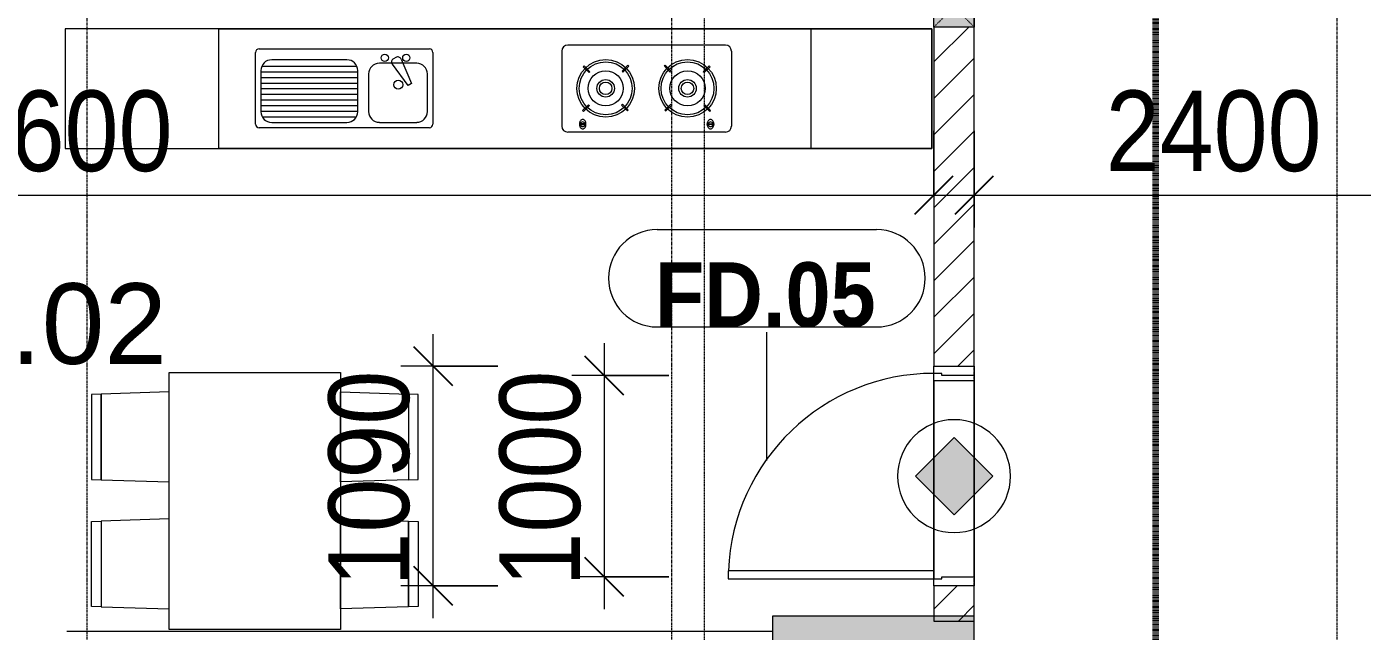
# Model space of a CAD drawing. Header units: millimetres. Extents: x 1591 to 239055, y -15958 to 83255.
# Drawn here: x 207632 to 214257, y 61837 to 64837 of the extents above; entities that cross this region are included whole.
import ezdxf

# ---------------------------------------------------------------- set-up
doc = ezdxf.new("R2010")
doc.units = ezdxf.units.MM
for name, pattern in [('1 NÉT CALL OUT', [6, 3, -3]), ('Dash', [6, 3, -3]), ('Dash Dot 3_16_', [7.9375, 4.7625, -1.5875, 0, -1.5875]), ('Grid Line', [22.225, 12.7, -3.175, 3.175, -3.175])]:
    doc.linetypes.add(name, pattern=pattern)
for name, color, linetype, lineweight in [('0-1', 250, 'Continuous', 5), ('A-ANNO-DIMS', 211, 'Continuous', 9), ('A-ANNO-DIMS-160', 211, 'Continuous', 9), ('A-ANNO-NOTE', 131, 'Continuous', 9), ('A-AREA-IDEN', 2, 'Continuous', 9), ('A-DETL-3', 90, '1 NÉT CALL OUT', 100), ('A-DETL-GENF-2', 1, 'Continuous', 9), ('A-DOOR-3', 1, 'Continuous', 9), ('A-DOOR-FRAM-1', 1, 'Continuous', 9), ('A-DOOR-IDEN', 31, 'Continuous', 9), ('A-FLOR-2', 9, 'Continuous', 9), ('A-WALL', 113, 'Continuous', 9), ('A-WALL-3', 113, 'Continuous', 18), ('A-WALL-PATT-2', 111, 'Continuous', 9), ('G-ANNO-SYMB-1', 111, 'Dash Dot 3_16_', 18), ('I-FURN', 30, 'Continuous', 9), ('I-FURN-1', 254, 'Continuous', 9), ('S-COLS', 52, 'Continuous', 9), ('S-COLS-1', 52, 'Continuous', 5), ('S-COLS-2', 250, 'Continuous', 18), ('S-COLS-5', 52, 'Continuous', 18), ('S-COLS-HDLN', 52, 'Dash', 9), ('S-GRID-1', 1, 'Grid Line', 9)]:
    doc.layers.add(name, color=color, linetype=linetype, lineweight=lineweight)
doc.styles.add('Arial_13', font='arial_0.ttf', dxfattribs={"height": 400})
doc.styles.add('Arial_B_5', font='arialbd_0.ttf', dxfattribs={"width": 0.9, "height": 320})
doc.styles.add('UTM Avo', font='UTM Avo.ttf', dxfattribs={"width": 0.9, "height": 400})
doc.dimstyles.new('1_Dim_chi_tiet_2_5', dxfattribs={"dimscale": 304.8, "dimtxt": 399.720379, "dimasz": 0.629921, "dimexe": 0.524934, "dimexo": 0.0625, "dimgap": 0.052493, "dimtad": 1, "dimdec": 0, "dimrnd": 5, "dimzin": 0, "dimdsep": 46, "dimtxsty": 'UTM Avo', "dimblk1": 'OBLIQUE', "dimblk2": 'OBLIQUE', "dimsah": 1, "dimcen": 0.09, "dimdle": 0.524934, "dimazin": 0, "dimtfac": 1, "dimtdec": 4, "dimtix": 1, "dimtmove": 0, "dimatfit": 3, "dimfxl": 1.049869, "dimfxlon": 1, "dimtvp": 1, "dimtolj": 1, "dimtzin": 0, "dimarcsym": 2})

# ---------------------------------------------------------------- blocks, each defined once
blk = doc.blocks.new('NCV_TKTC_KET CAU_rvt-1-TKCS_MB TẦNG 6-8')
at = {"layer": 'S-COLS-1'}
blk.add_hatch(color=256, dxfattribs=at).paths.add_polyline_path([(115758.7, 61561.9), (116452.6, 61561.9), (116452.6, 61911.9), (115452.6, 61911.9), (115452.6, 61561.9)])
at = {"layer": 'S-COLS-2'}
for p, q in [((116452.6, 61911.9), (115452.6, 61911.9)), ((115452.6, 61911.9), (115452.6, 61561.9)), ((116452.6, 61561.9), (116452.6, 61911.9))]:
    blk.add_line(p, q, dxfattribs=at)
blk = doc.blocks.new('HE BEP A - HE BEP A-V68-TKCS_MB TẦNG 6-8')
at = {"layer": 'I-FURN'}
for p, q in [((765.9, 605.3), (3.5, 605.3)), ((3.5, 605.3), (3.5, 11)), ((765.9, 11), (765.9, 605.3)), ((765.9, 605.3), (4303.5, 605.3)), ((765.9, 11), (765.9, 605.3)), ((3703.5, 605.3), (3703.5, 11)), ((4303.5, 605.3), (4303.5, 11)), ((948.4, 131.7), (948.4, 487.8)), ((965.9, 505.3), (1810.5, 505.3)), ((1828, 487.8), (1828, 131.7)), ((2467.5, 494.2), (2467.5, 122.2)), ((3279.1, 524.2), (2497.5, 524.2)), ((3309.1, 494.2), (3309.1, 122.2)), ((975, 397.7), (975, 193.3)), ((979.9, 419.9), (1450.3, 419.9)), ((1401.8, 451.1), (1028.4, 451.1)), ((1455.1, 193.3), (1455.1, 397.7)), ((1747.9, 434.2), (1562.5, 434.2)), ((1706.2, 324.4), (1627.3, 429.4)), ((1644.6, 463.3), (1632.2, 456.1)), ((1670.1, 454.1), (1721.6, 333.3)), ((2578, 421.2), (2573.6, 416.8)), ((2573.6, 416.8), (2602.8, 387.7)), ((2607.1, 392.1), (2578, 421.2)), ((2795.6, 424), (2766.5, 394.9)), ((2770.8, 390.5), (2800, 419.6)), ((2800, 419.6), (2795.6, 424)), ((2976.7, 419.6), (2981.1, 424)), ((3005.8, 390.5), (2976.7, 419.6)), ((2981.1, 424), (3010.2, 394.9)), ((3169.5, 392.1), (3198.6, 421.2)), ((3203, 416.8), (3173.9, 387.7)), ((3198.6, 421.2), (3203, 416.8)), ((975, 391.9), (1455.1, 391.9)), ((975, 363.9), (1455.1, 363.9)), ((975, 335.9), (1455.1, 335.9)), ((1509.1, 380.9), (1509.1, 194.2)), ((1721.6, 333.3), (1706.2, 324.4)), ((1801.3, 194.2), (1801.3, 380.9)), ((2602.8, 387.7), (2607.1, 392.1)), ((2766.5, 394.9), (2770.8, 390.5)), ((3010.2, 394.9), (3005.8, 390.5)), ((3173.9, 387.7), (3169.5, 392.1)), ((975, 307.9), (1455.1, 307.9)), ((975, 279.9), (1455.1, 279.9)), ((975, 251.9), (1455.1, 251.9)), ((975, 223.9), (1455.1, 223.9)), ((2570.9, 199.3), (2600, 228.4)), ((2575.3, 194.9), (2570.9, 199.3)), ((2604.4, 224), (2575.3, 194.9)), ((2600, 228.4), (2604.4, 224)), ((2763.7, 226.8), (2768.1, 231.2)), ((2792.8, 197.7), (2763.7, 226.8)), ((2768.1, 231.2), (2797.2, 202)), ((2797.2, 202), (2792.8, 197.7)), ((3008.5, 231.2), (2979.4, 202)), ((2979.4, 202), (2983.8, 197.7)), ((2983.8, 197.7), (3012.9, 226.8)), ((3012.9, 226.8), (3008.5, 231.2)), ((3176.6, 228.4), (3172.2, 224)), ((3172.2, 224), (3201.4, 194.9)), ((3205.8, 199.3), (3176.6, 228.4)), ((3201.4, 194.9), (3205.8, 199.3)), ((975, 195.9), (1455.1, 195.9)), ((981.5, 167.9), (1448.7, 167.9)), ((1028.4, 139.9), (1401.8, 139.9)), ((1562.5, 140.8), (1747.9, 140.8)), ((2555.1, 133.3), (2555.1, 129.3)), ((2587.6, 133.3), (2555.1, 133.3)), ((2587.6, 129.3), (2587.6, 133.3)), ((3189, 129.3), (3189, 133.3)), ((3189, 133.3), (3221.5, 133.3)), ((3221.5, 133.3), (3221.5, 129.3)), ((1810.5, 114.2), (965.9, 114.2)), ((3279.1, 92.2), (2497.5, 92.2)), ((2555.1, 129.3), (2587.6, 129.3)), ((3221.5, 129.3), (3189, 129.3)), ((3.5, 11), (765.9, 11)), ((4303.5, 11), (765.9, 11))]:
    blk.add_line(p, q, dxfattribs=at)
for centre, radius in [((1589.4, 460.9), 17.8), ((1696.1, 460.9), 17.8), ((2685.4, 309.4), 142.6), ((2685.4, 309.4), 131.3), ((3091.2, 309.4), 142.6), ((3091.2, 309.4), 131.3), ((1656.3, 327.5), 22.2), ((2685.4, 309.4), 87.2), ((2685.4, 309.4), 43.6), ((2685.4, 309.4), 30.9), ((3091.2, 309.4), 87.2), ((3091.2, 309.4), 43.6), ((3091.2, 309.4), 30.9)]:
    blk.add_circle(centre, radius, dxfattribs=at)
for centre, radius, start, end in [((965.9, 487.8), 17.5, 90, 180), ((1653.4, 447.9), 17.8, 20.53791, 119.9521), ((1810.5, 487.8), 17.5, 0, 90), ((2497.5, 494.2), 30, 90, 180), ((3279.1, 494.2), 30, 360, 90), ((1028.4, 397.7), 53.3, 90, 180), ((1401.8, 397.7), 53.3, 360, 90), ((1562.5, 380.9), 53.3, 90, 180), ((1641, 440.7), 17.8, 119.9521, 219.46175), ((1747.9, 380.9), 53.3, 360, 90), ((1028.4, 193.3), 53.3, 180, 270), ((1401.8, 193.3), 53.3, 270, 360), ((1562.5, 194.2), 53.3, 180, 270), ((1747.9, 194.2), 53.3, 270, 360), ((2588.6, 131.7), 33.5, 163.94189, 180), ((2580.1, 134.1), 24.7, 145.20397, 163.94189), ((2571.3, 131.3), 11.6, 9.9102, 170.0898), ((2574.8, 137.9), 18.1, 120.79762, 145.20397), ((2571.4, 143.6), 11.5, 90, 120.79762), ((2571.4, 143.6), 11.5, 59.20238, 90), ((2568, 137.9), 18.1, 34.79603, 59.20238), ((2562.6, 134.1), 24.7, 16.05811, 34.79603), ((2554.1, 131.7), 33.5, 0, 16.05811), ((3222.5, 131.7), 33.5, 163.94189, 180), ((3214, 134.1), 24.7, 145.20397, 163.94189), ((3208.7, 137.9), 18.1, 120.79762, 145.20397), ((3205.3, 131.3), 11.6, 9.9102, 170.0898), ((3205.3, 143.6), 11.5, 90, 120.79762), ((3205.3, 143.6), 11.5, 59.20238, 90), ((3201.9, 137.9), 18.1, 34.79603, 59.20238), ((3196.5, 134.1), 24.7, 16.05811, 34.79603), ((3188, 131.7), 33.5, 0, 16.05811), ((965.9, 131.7), 17.5, 180, 270), ((1810.5, 131.7), 17.5, 270, 360), ((2497.5, 122.2), 30, 180, 270), ((2588.6, 131.7), 33.5, 180, 196.05811), ((2580.1, 129.2), 24.7, 196.05811, 214.79603), ((2571.3, 131.3), 11.6, 189.71775, 350.28225), ((2574.8, 125.5), 18.1, 214.79603, 239.20238), ((2571.4, 119.8), 11.5, 239.20238, 270), ((2571.4, 119.8), 11.5, 270, 300.79762), ((2568, 125.5), 18.1, 300.79762, 325.20397), ((2562.6, 129.2), 24.7, 325.20397, 343.94189), ((2554.1, 131.7), 33.5, 343.94189, 0), ((3222.5, 131.7), 33.5, 180, 196.05811), ((3214, 129.2), 24.7, 196.05811, 214.79603), ((3208.7, 125.5), 18.1, 214.79603, 239.20238), ((3205.3, 131.3), 11.6, 189.71775, 350.28225), ((3205.3, 119.8), 11.5, 239.20238, 270), ((3205.3, 119.8), 11.5, 270, 300.79762), ((3201.9, 125.5), 18.1, 300.79762, 325.20397), ((3196.5, 129.2), 24.7, 325.20397, 343.94189), ((3188, 131.7), 33.5, 343.94189, 0), ((3279.1, 122.2), 30, 270, 360)]:
    blk.add_arc(centre, radius, start, end, dxfattribs=at)
at = {"layer": 'I-FURN-1'}
for p, q in [((4303.5, 605.3), (3.5, 605.3)), ((3.5, 605.3), (3.5, 11)), ((4303.5, 11), (4303.5, 605.3)), ((3.5, 11), (4303.5, 11))]:
    blk.add_line(p, q, dxfattribs=at)
blk = doc.blocks.new('RES_BAN AN 1 - RES_BAN AN 1-885813-TKCS_MB TẦNG 6-8')
at = {"layer": 'I-FURN-1'}
for p, q in [((-425, 1275), (425, 1275)), ((-425, 0), (-425, 1275)), ((425, 1275), (425, 0)), ((-761.9, 1168.8), (-809.6, 1167.2)), ((-809.6, 1167.2), (-809.6, 745.3)), ((-425, 1180), (-761.9, 1168.8)), ((-761.9, 1168.8), (-761.9, 743.8)), ((-761.9, 743.8), (-761.9, 1168.8)), ((-425, 732.5), (-425, 1180)), ((425, 1180), (761.9, 1168.8)), ((425, 732.5), (425, 1180)), ((761.9, 1168.8), (761.9, 743.8)), ((761.9, 1168.8), (761.9, 743.8)), ((809.6, 1167.2), (761.9, 1168.8)), ((809.6, 745.3), (809.6, 1167.2)), ((-809.6, 745.3), (-761.9, 743.8)), ((-761.9, 743.8), (-425, 732.5)), ((761.9, 743.8), (425, 732.5)), ((761.9, 743.8), (809.6, 745.3)), ((-809.6, 536.9), (-761.9, 538.5)), ((-809.6, 115.1), (-809.6, 536.9)), ((-425, 549.7), (-761.9, 538.5)), ((-761.9, 538.5), (-761.9, 113.5)), ((-761.9, 538.5), (-761.9, 113.5)), ((-425, 102.3), (-425, 549.7)), ((425, 549.7), (761.9, 538.5)), ((425, 102.3), (425, 549.7)), ((761.9, 538.5), (761.9, 113.5)), ((761.9, 538.5), (809.6, 536.9)), ((761.9, 113.5), (761.9, 538.5)), ((809.6, 536.9), (809.6, 115.1)), ((-761.9, 113.5), (-809.6, 115.1)), ((-761.9, 113.5), (-425, 102.3)), ((761.9, 113.5), (425, 102.3)), ((809.6, 115.1), (761.9, 113.5)), ((425, 0), (-425, 0))]:
    blk.add_line(p, q, dxfattribs=at)
blk = doc.blocks.new('NCV_TKTC_TANG 6 - 8_rvt-2-TKCS_MB TẦNG 6-8')
at = {"layer": 'A-FLOR-2'}
for p, q in [((116252.6, 62096.9), (116252.6, 63116.9)), ((116452.5, 63079.4), (116252.6, 63079.4)), ((116252.6, 63079.4), (116252.6, 62096.9)), ((116452.5, 62106.9), (116452.5, 63079.4)), ((111952.2, 61836.9), (115452.6, 61836.9))]:
    blk.add_line(p, q, dxfattribs=at)
at = {"layer": 'I-FURN-1'}
for name, p in [('HE BEP A - HE BEP A-V68-TKCS_MB TẦNG 6-8', (111939.1, 64221.6)), ('RES_BAN AN 1 - RES_BAN AN 1-885813-TKCS_MB TẦNG 6-8', (112883.8, 61845.3))]:
    blk.add_blockref(name, p, dxfattribs=at)
blk = doc.blocks.new('G1_SOF - BO TRU - 200x200-3056269-TKCS_MB TẦNG 6-8')
at = {"layer": 'S-COLS'}
blk.add_hatch(color=256, dxfattribs=at).paths.add_polyline_path([(100, 100), (-100, 100), (-100, -100), (100, -100)])
at = {"layer": 'S-COLS-5'}
for p, q in [((-100, 100), (100, 100)), ((-100, -100), (-100, 100)), ((100, 100), (100, -100)), ((100, -100), (-100, -100))]:
    blk.add_line(p, q, dxfattribs=at)
at = {"layer": 'S-COLS-HDLN'}
for p, q in [((100, -100), (-100, 100)), ((-100, -100), (100, 100))]:
    blk.add_line(p, q, dxfattribs=at)
blk = doc.blocks.new('FD_05 - FD_05-1000x2200mm-835433-TKCS_MB TẦNG 6-8')
at = {"layer": 'A-DETL-GENF-2'}
for p, q in [((510, -100), (470, -100)), ((470, -100), (470, -1120)), ((510, -1120), (510, -100)), ((470, -1120), (510, -1120))]:
    blk.add_line(p, q, dxfattribs=at)
blk.add_arc((510, -100), 1020, 180, 267.75253, dxfattribs=at)
at = {"layer": 'A-DOOR-FRAM-1'}
for p, q in [((-545, 100), (-500, 100)), ((-545, -100), (-545, 100)), ((-500, 100), (-500, -60)), ((500, 100), (545, 100)), ((500, -60), (500, 100)), ((545, 100), (545, -100)), ((-500, -60), (-510, -60)), ((-510, -60), (-510, -100)), ((510, -60), (500, -60)), ((510, -100), (510, -60)), ((-510, -100), (-545, -100)), ((545, -100), (510, -100))]:
    blk.add_line(p, q, dxfattribs=at)
blk = doc.blocks.new('HDNDCT_GHI CHÚ CỬA CHỐNG CHÁY EI30 - HDNDCT_GHI CHÚ CỬA CHỐNG CHÁY EI30-2461928-TKCS_MB TẦNG 6-8')
at = {"layer": 'A-ANNO-NOTE'}
blk.add_hatch(color=256, dxfattribs=at).paths.add_polyline_path([(-1.2, 0), (0, 1.2), (1.2, 0), (0, -1.2)])
for p, q in [((0, 1.2), (-1.2, 0)), ((1.2, 0), (0, 1.2)), ((-1.2, 0), (0, -1.2)), ((0, -1.2), (1.2, 0))]:
    blk.add_line(p, q, dxfattribs=at)
for start, end in [(360, 180), (180, 360)]:
    blk.add_arc((0, 0), 1.75, start, end, dxfattribs=at)
blk = doc.blocks.new('DIMBLOCK81-TKCS_MB TẦNG 6-8')
at = {"layer": 'A-ANNO-DIMS-160'}
for p, q in [((212332.3, 64320.6), (212332.3, 63840.6)), ((212332.3, 64000.6), (212332.3, 64320.6)), ((214732.2, 64320.6), (214732.2, 63840.6)), ((214732.2, 64000.6), (214732.2, 64320.6)), ((212172.3, 64000.6), (214892.2, 64000.6))]:
    blk.add_line(p, q, dxfattribs=at)
at = {"layer": 'A-ANNO-DIMS-160', "lineweight": 25}
for p, q in [((212332.3, 64000.6), (212428.3, 64096.6)), ((214732.2, 64000.6), (214828.2, 64096.6)), ((212332.3, 64000.6), (212236.3, 63904.6)), ((214732.2, 64000.6), (214636.2, 63904.6))]:
    blk.add_line(p, q, dxfattribs=at)
at = {"layer": 'A-ANNO-DIMS-160', "color": 0, "insert": (212984.5, 64520.3), "char_height": 400, "width": 1314.636, "attachment_point": 1, "line_spacing_factor": 1.110334, "style": 'UTM Avo'}
blk.add_mtext('2400', dxfattribs=at)
blk = doc.blocks.new('_Oblique')
at = {"color": 0, "linetype": 'ByBlock', "lineweight": -2}
blk.add_line((-0.5, -0.5), (0.5, 0.5), dxfattribs=at)
blk = doc.blocks.new('DIMBLOCK145-TKCS_MB TẦNG 6-8')
at = {"layer": 'A-ANNO-DIMS-160'}
for p, q in [((203532.3, 64320.6), (203532.3, 63840.6)), ((203532.3, 64000.6), (203532.3, 64320.6)), ((212132.3, 64320.6), (212132.3, 63840.6)), ((212132.3, 64000.6), (212132.3, 64320.6)), ((203372.3, 64000.6), (212292.3, 64000.6))]:
    blk.add_line(p, q, dxfattribs=at)
at = {"layer": 'A-ANNO-DIMS-160', "lineweight": 25}
for p, q in [((203532.3, 64000.6), (203628.3, 64096.6)), ((212132.3, 64000.6), (212228.3, 64096.6)), ((203532.3, 64000.6), (203436.3, 63904.6)), ((212132.3, 64000.6), (212036.3, 63904.6))]:
    blk.add_line(p, q, dxfattribs=at)
at = {"layer": 'A-ANNO-DIMS-160', "color": 0, "insert": (207284.5, 64520.3), "char_height": 400, "width": 1314.636, "attachment_point": 1, "line_spacing_factor": 1.110334, "style": 'UTM Avo'}
blk.add_mtext('8600', dxfattribs=at)
blk = doc.blocks.new('DIMBLOCK178-TKCS_MB TẦNG 6-8')
at = {"layer": 'A-ANNO-DIMS-160'}
for p, q in [((209648.4, 61901.9), (209648.4, 63311.9)), ((209968.4, 63151.9), (209488.4, 63151.9)), ((209648.4, 63151.9), (209968.4, 63151.9)), ((209968.4, 62061.9), (209488.4, 62061.9)), ((209648.4, 62061.9), (209968.4, 62061.9))]:
    blk.add_line(p, q, dxfattribs=at)
at = {"layer": 'A-ANNO-DIMS-160', "lineweight": 25}
for p, q in [((209648.4, 63151.9), (209552.4, 63247.9)), ((209648.4, 63151.9), (209744.4, 63055.9)), ((209648.4, 62061.9), (209552.4, 62157.9)), ((209648.4, 62061.9), (209744.4, 61965.9))]:
    blk.add_line(p, q, dxfattribs=at)
at = {"layer": 'A-ANNO-DIMS-160', "color": 0, "insert": (209128.7, 62059.2), "char_height": 400, "width": 1314.636, "attachment_point": 1, "rotation": 90, "line_spacing_factor": 1.110334, "style": 'UTM Avo'}
blk.add_mtext('1090', dxfattribs=at)
blk = doc.blocks.new('DIMBLOCK231-TKCS_MB TẦNG 6-8')
at = {"layer": 'A-ANNO-DIMS-160'}
for p, q in [((210496.6, 63266.9), (210496.6, 61946.9)), ((210816.6, 63106.9), (210336.6, 63106.9)), ((210496.6, 63106.9), (210816.6, 63106.9)), ((210816.6, 62106.9), (210336.6, 62106.9)), ((210496.6, 62106.9), (210816.6, 62106.9))]:
    blk.add_line(p, q, dxfattribs=at)
at = {"layer": 'A-ANNO-DIMS-160', "lineweight": 25}
for p, q in [((210496.6, 63106.9), (210400.6, 63202.9)), ((210496.6, 63106.9), (210592.6, 63010.9)), ((210496.6, 62106.9), (210400.6, 62202.9)), ((210496.6, 62106.9), (210592.6, 62010.9))]:
    blk.add_line(p, q, dxfattribs=at)
at = {"layer": 'A-ANNO-DIMS-160', "color": 0, "insert": (209977, 62059.2), "char_height": 400, "width": 1314.636, "attachment_point": 1, "rotation": 90, "line_spacing_factor": 1.110334, "style": 'UTM Avo'}
blk.add_mtext('1000', dxfattribs=at)
blk = doc.blocks.new('STN_Door Tag - STN_Door Tag-1788670-TKCS_MB TẦNG 6-8')
at = {"layer": 'A-DOOR-IDEN'}
for p, q in [((-3.37, 1.495), (3.431, 1.495)), ((-3.37, -1.524), (3.431, -1.524))]:
    blk.add_line(p, q, dxfattribs=at)
for centre, start, end in [((-3.37, -0.015), 90, 270), ((3.431, -0.015), 270, 90)]:
    blk.add_arc(centre, 1.509, start, end, dxfattribs=at)

msp = doc.modelspace()

# ---------------------------------------------------------------- hatches: boundary and pattern name
at = {"layer": 'A-WALL-PATT-2'}
h = msp.add_hatch(dxfattribs=at)
h.set_pattern_fill('FP_1', color=256, style=0, pattern_type=2)
h.set_pattern_definition([(45, (95879.7, 0), (-90.50967, 90.50967), [])])
h.paths.add_polyline_path([(212332.3, 61886.9), (212332.3, 62061.9), (212132.3, 62061.9), (212132.3, 61886.9)])
h.paths.add_polyline_path([(212332.3, 63151.9), (212332.3, 69761.9), (212132.3, 69761.9), (212132.3, 65035.3), (212332.2, 65035.3), (212332.2, 64835.3), (212132.3, 64835.3), (212132.3, 63151.9)])

# ---------------------------------------------------------------- linework, layer by layer
at = {"layer": 'A-DETL-3'}
msp.add_line((213232.3, 52256.9), (213232.3, 71435.3), dxfattribs=at)
at = {"layer": 'A-DOOR-IDEN'}
msp.add_line((211303.4, 62685.1), (211303.7, 63320.8), dxfattribs=at)
at = {"layer": 'A-WALL'}
for p, q in [((212132.3, 62096.9), (212132.3, 63116.9)), ((212332.3, 63106.9), (212332.3, 62106.9))]:
    msp.add_line(p, q, dxfattribs=at)
at = {"layer": 'A-WALL-3'}
for p, q in [((212332.3, 63151.9), (212332.3, 69761.9)), ((212132.3, 64835.3), (212132.3, 63151.9)), ((212132.3, 63151.9), (212332.3, 63151.9)), ((212132.3, 62061.9), (212132.3, 61886.9)), ((212332.3, 62061.9), (212132.3, 62061.9)), ((212332.3, 61886.9), (212332.3, 62061.9)), ((212132.3, 61886.9), (212332.3, 61886.9))]:
    msp.add_line(p, q, dxfattribs=at)
at = {"layer": 'G-ANNO-SYMB-1'}
msp.add_line((210992.3, 82873.6), (210992.3, 13592.5), dxfattribs=at)
at = {"layer": 'S-GRID-1'}
for p, q in [((207932.3, 19149.4), (207932.3, 77012.5)), ((210832.3, 19149.4), (210832.3, 77012.5)), ((212332.3, 19149.4), (212332.3, 77012.5)), ((214132.3, 19149.4), (214132.3, 77012.5))]:
    msp.add_line(p, q, dxfattribs=at)

# ---------------------------------------------------------------- block references
at = {"layer": '0-1'}
for name in ['NCV_TKTC_KET CAU_rvt-1-TKCS_MB TẦNG 6-8', 'NCV_TKTC_TANG 6 - 8_rvt-2-TKCS_MB TẦNG 6-8']:
    msp.add_blockref(name, (95879.7, 0), dxfattribs=at)
at = {"layer": 'A-ANNO-NOTE', "xscale": 160, "yscale": 160, "zscale": 160}
msp.add_blockref('HDNDCT_GHI CHÚ CỬA CHỐNG CHÁY EI30 - HDNDCT_GHI CHÚ CỬA CHỐNG CHÁY EI30-2461928-TKCS_MB TẦNG 6-8', (212232.3, 62606.9), dxfattribs=at)
at = {"layer": 'A-DOOR-3', "rotation": 269.9999999999999}
msp.add_blockref('FD_05 - FD_05-1000x2200mm-835433-TKCS_MB TẦNG 6-8', (212232.3, 62606.9), dxfattribs=at)
at = {"layer": 'A-DOOR-IDEN', "xscale": 159.9999999999999, "yscale": 159.9999999999999, "zscale": 159.9999999999999}
msp.add_blockref('STN_Door Tag - STN_Door Tag-1788670-TKCS_MB TẦNG 6-8', (211298.8, 63591.1), dxfattribs=at)
at = {"layer": 'S-COLS', "rotation": 180}
msp.add_blockref('G1_SOF - BO TRU - 200x200-3056269-TKCS_MB TẦNG 6-8', (212232.2, 64935.3), dxfattribs=at)

# ---------------------------------------------------------------- texts
at = {"layer": 'A-AREA-IDEN', "insert": (207209.6, 63158.1), "char_height": 400, "width": 2233.6, "attachment_point": 8, "line_spacing_factor": 0.936439, "style": 'Arial_13'}
msp.add_mtext('\\pt8,16,24,32,40,48,56,64,72,80,88,96,104,112,120,128,136,144,152,160,168,176,184,192,200,208,216,224,232,240,248,256;A3.08.02', dxfattribs=at)
at = {"layer": 'A-DOOR-IDEN', "insert": (211295.6, 63505.7), "char_height": 320, "width": 1124.64, "attachment_point": 5, "line_spacing_factor": 0.936439, "style": 'Arial_B_5'}
msp.add_mtext('\\pt7.2,14.4,21.6,28.8,36,43.2,50.4,57.6,64.8,72,79.2,86.4,93.6,100.8,108,115.2,122.4,129.6,136.8,144,151.2,158.4,165.6,172.8,180,187.2,194.4,201.6,208.8,216,223.2,230.4;FD.05', dxfattribs=at)

# ---------------------------------------------------------------- dimensions: what is measured, and where the dimension line sits
at = {"layer": 'A-ANNO-DIMS'}
for base, p1, p2, override, picture, middle in [((212132.3, 64000.6), (203532.3, 64320.6), (212132.3, 64320.6), {"dimpost": '<>', "dimfxl": 8600}, 'DIMBLOCK145-TKCS_MB TẦNG 6-8', (207832.3, 64223.6)), ((214732.2, 64000.6), (212332.3, 64320.6), (214732.2, 64320.6), {"dimpost": '<>', "dimfxl": 2399.928669}, 'DIMBLOCK81-TKCS_MB TẦNG 6-8', (213532.2, 64223.6))]:
    dim = msp.add_linear_dim(base=base, p1=p1, p2=p2, dimstyle='1_Dim_chi_tiet_2_5', override=override, dxfattribs=at)
    dim.commit()
    dim.dimension.update_dxf_attribs({"geometry": picture, "text_midpoint": middle})
for base, p1, p2, override, picture, middle in [((209648.4, 63151.9), (209968.4, 62061.9), (209968.4, 63151.9), {"dimpost": '<>', "dimfxl": 1090}, 'DIMBLOCK178-TKCS_MB TẦNG 6-8', (209425.4, 62606.9)), ((210496.6, 62106.9), (210816.6, 63106.9), (210816.6, 62106.9), {"dimpost": '<>', "dimfxl": 1000}, 'DIMBLOCK231-TKCS_MB TẦNG 6-8', (210273.7, 62606.9))]:
    dim = msp.add_linear_dim(base=base, p1=p1, p2=p2, angle=90, dimstyle='1_Dim_chi_tiet_2_5', override=override, dxfattribs=at)
    dim.commit()
    dim.dimension.update_dxf_attribs({"geometry": picture, "text_midpoint": middle})

doc.saveas('drawing.dxf')
